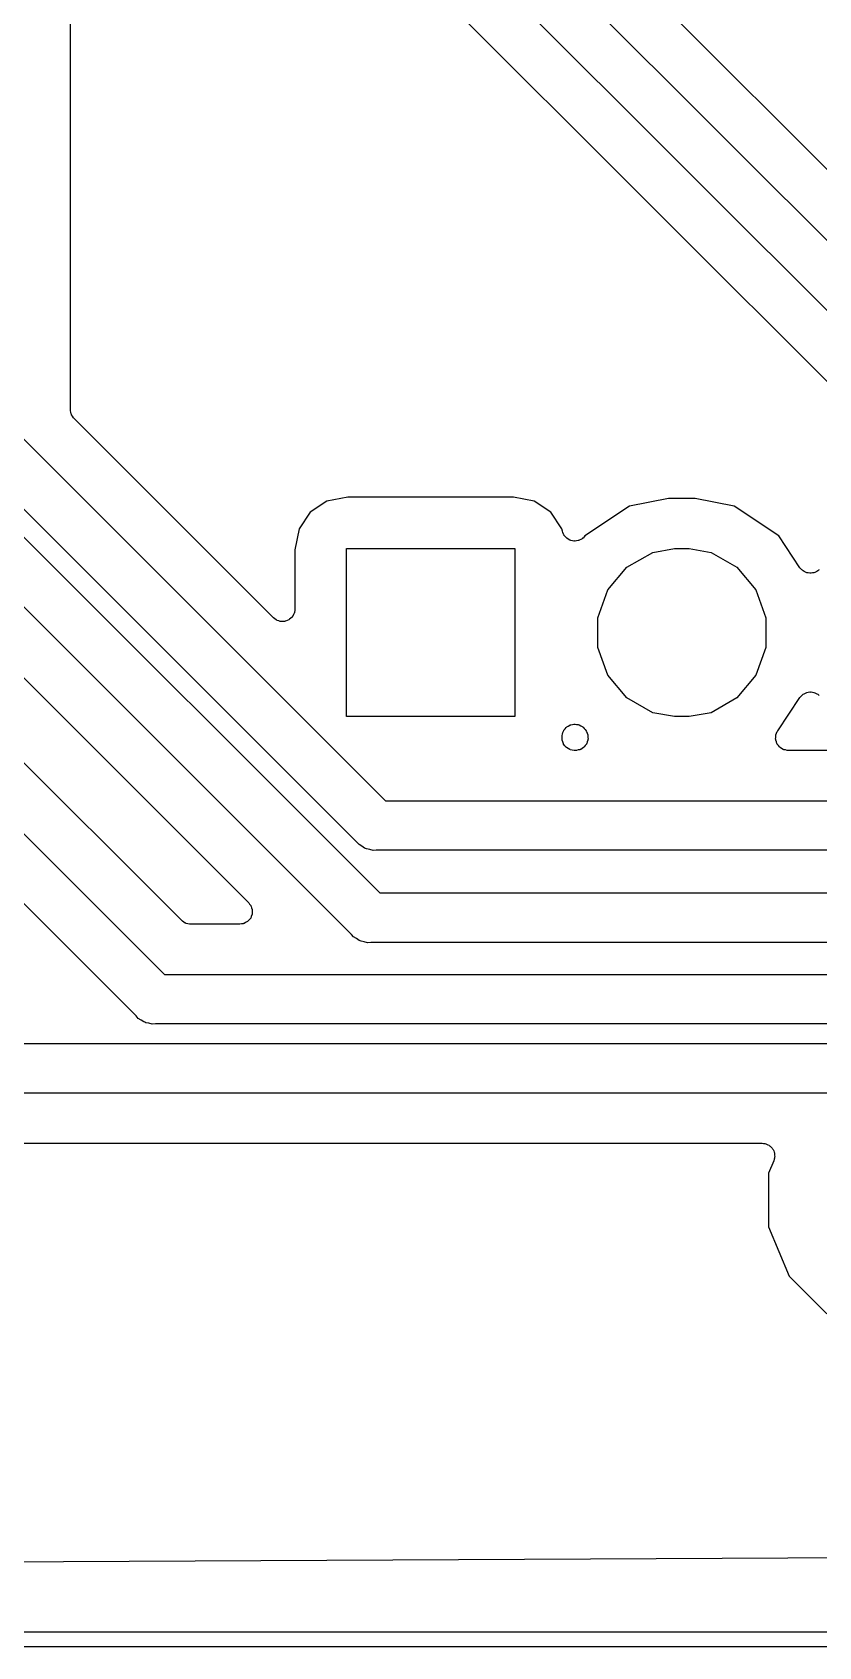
# Model space of a CAD drawing. Extents: x 92.1 to 192.1, y -135.1 to -45.9.
# Drawn here: x 148.17 to 156.12, y -135.07 to -118.74 of the extents above; entities that cross this region are included whole.
import ezdxf

# ---------------------------------------------------------------- set-up
doc = ezdxf.new("R2010")
doc.units = 0
doc.header["$MEASUREMENT"] = 0
doc.layers.add('BLACK', color=7, linetype='CONTINUOUS')

msp = doc.modelspace()

# ---------------------------------------------------------------- linework, layer by layer
at = {"layer": 'BLACK', "linetype": 'CONTINUOUS'}
for p, q in [((159.551, -123.477), (150.661, -114.588)), ((150.248, -114.893), (159.455, -124.101)), ((159.098, -124.451), (149.96, -115.312)), ((150.095, -116.165), (157.221, -123.292)), ((148.556, -122.56), (148.556, -116.497)), ((149.681, -127.729), (142.041, -120.089)), ((141.496, -120.262), (149.508, -128.274)), ((149.22, -128.693), (141.077, -120.55)), ((148.557, -122.566), (148.556, -122.56)), ((148.556, -122.571), (148.557, -122.566)), ((148.561, -122.587), (148.556, -122.571)), ((148.564, -122.604), (148.561, -122.587)), ((148.566, -122.608), (148.564, -122.604)), ((148.568, -122.614), (148.566, -122.608)), ((148.577, -122.627), (148.568, -122.614)), ((148.586, -122.642), (148.577, -122.627)), ((148.59, -122.645), (148.586, -122.642)), ((148.593, -122.65), (148.59, -122.645)), ((150.61, -124.666), (148.593, -122.65)), ((148.048, -122.823), (151.74, -126.516)), ((147.348, -123.113), (151.685, -127.45)), ((151.452, -126.935), (147.629, -123.111)), ((151.397, -127.869), (146.929, -123.401)), ((151.359, -123.445), (151.149, -123.487)), ((153.034, -123.445), (151.359, -123.445)), ((153.245, -123.487), (153.034, -123.445)), ((154.603, -123.458), (154.207, -123.536)), ((154.871, -123.458), (154.603, -123.458)), ((155.267, -123.536), (154.871, -123.458)), ((150.981, -123.599), (150.868, -123.767)), ((151.149, -123.487), (150.981, -123.599)), ((153.413, -123.599), (153.245, -123.487)), ((153.525, -123.767), (153.413, -123.599)), ((154.207, -123.536), (153.756, -123.838)), ((155.716, -123.837), (155.267, -123.536)), ((150.868, -123.767), (150.826, -123.978)), ((153.529, -123.788), (153.525, -123.767)), ((153.535, -123.803), (153.529, -123.788)), ((146.624, -123.814), (150.358, -127.549)), ((153.54, -123.819), (153.535, -123.803)), ((153.543, -123.824), (153.54, -123.819)), ((153.545, -123.829), (153.543, -123.824)), ((153.556, -123.842), (153.545, -123.829)), ((153.566, -123.855), (153.556, -123.842)), ((153.571, -123.858), (153.566, -123.855)), ((153.574, -123.862), (153.571, -123.858)), ((153.589, -123.87), (153.574, -123.862)), ((153.603, -123.879), (153.589, -123.87)), ((153.608, -123.881), (153.603, -123.879)), ((153.613, -123.883), (153.608, -123.881)), ((153.63, -123.886), (153.613, -123.883)), ((153.646, -123.89), (153.63, -123.886)), ((153.651, -123.889), (153.646, -123.89)), ((153.657, -123.89), (153.651, -123.889)), ((153.673, -123.887), (153.657, -123.89)), ((153.69, -123.885), (153.673, -123.887)), ((153.695, -123.883), (153.69, -123.885)), ((153.7, -123.882), (153.695, -123.883)), ((153.714, -123.873), (153.7, -123.882)), ((153.729, -123.866), (153.714, -123.873)), ((153.733, -123.862), (153.729, -123.866)), ((153.738, -123.859), (153.733, -123.862)), ((153.748, -123.846), (153.738, -123.859)), ((153.756, -123.838), (153.748, -123.846)), ((155.931, -124.159), (155.716, -123.837)), ((150.826, -123.978), (150.826, -124.577)), ((151.347, -125.666), (151.347, -123.966)), ((151.347, -123.966), (153.047, -123.966)), ((153.047, -123.966), (153.047, -125.666)), ((154.182, -124.154), (154.442, -124.005)), ((154.442, -124.005), (154.662, -123.966)), ((154.662, -123.966), (154.811, -123.966)), ((154.811, -123.966), (155.032, -124.005)), ((155.032, -124.005), (155.292, -124.154)), ((153.989, -124.384), (154.182, -124.154)), ((155.292, -124.154), (155.484, -124.384)), ((155.941, -124.169), (155.931, -124.159)), ((155.949, -124.18), (155.941, -124.169)), ((155.956, -124.185), (155.949, -124.18)), ((155.962, -124.191), (155.956, -124.185)), ((155.974, -124.197), (155.962, -124.191)), ((155.986, -124.205), (155.974, -124.197)), ((155.994, -124.207), (155.986, -124.205)), ((156.001, -124.21), (155.994, -124.207)), ((156.015, -124.212), (156.001, -124.21)), ((156.029, -124.215), (156.015, -124.212)), ((156.037, -124.214), (156.029, -124.215)), ((156.045, -124.215), (156.037, -124.214)), ((156.059, -124.212), (156.045, -124.215)), ((156.072, -124.21), (156.059, -124.212)), ((156.08, -124.207), (156.072, -124.21)), ((156.088, -124.205), (156.08, -124.207)), ((156.1, -124.197), (156.088, -124.205)), ((156.112, -124.191), (156.1, -124.197)), ((156.118, -124.185), (156.112, -124.191)), ((156.125, -124.18), (156.118, -124.185)), ((153.887, -124.666), (153.989, -124.384)), ((155.484, -124.384), (155.587, -124.666)), ((150.82, -124.615), (150.819, -124.62)), ((150.822, -124.609), (150.82, -124.615)), ((150.823, -124.593), (150.822, -124.609)), ((150.826, -124.577), (150.823, -124.593)), ((150.623, -124.676), (150.61, -124.666)), ((150.636, -124.687), (150.623, -124.676)), ((150.641, -124.688), (150.636, -124.687)), ((150.646, -124.692), (150.641, -124.688)), ((150.662, -124.696), (150.646, -124.692)), ((150.677, -124.702), (150.662, -124.696)), ((150.683, -124.702), (150.677, -124.702)), ((150.688, -124.703), (150.683, -124.702)), ((150.705, -124.702), (150.688, -124.703)), ((150.721, -124.702), (150.705, -124.702)), ((150.727, -124.7), (150.721, -124.702)), ((150.732, -124.699), (150.727, -124.7)), ((150.747, -124.692), (150.732, -124.699)), ((150.763, -124.687), (150.747, -124.692)), ((150.767, -124.683), (150.763, -124.687)), ((150.772, -124.681), (150.767, -124.683)), ((150.784, -124.669), (150.772, -124.681)), ((150.797, -124.658), (150.784, -124.669)), ((150.799, -124.653), (150.797, -124.658)), ((150.803, -124.649), (150.799, -124.653)), ((150.81, -124.634), (150.803, -124.649)), ((150.819, -124.62), (150.81, -124.634)), ((153.887, -124.965), (153.887, -124.666)), ((155.587, -124.666), (155.587, -124.965)), ((153.989, -125.247), (153.887, -124.965)), ((155.587, -124.965), (155.484, -125.247)), ((154.182, -125.477), (153.989, -125.247)), ((155.484, -125.247), (155.292, -125.477)), ((155.974, -125.434), (155.986, -125.427)), ((155.986, -125.427), (155.994, -125.425)), ((155.994, -125.425), (156.001, -125.421)), ((156.001, -125.421), (156.015, -125.419)), ((156.015, -125.419), (156.029, -125.416)), ((156.029, -125.416), (156.037, -125.417)), ((156.037, -125.417), (156.045, -125.416)), ((156.045, -125.416), (156.059, -125.419)), ((156.059, -125.419), (156.072, -125.421)), ((156.072, -125.421), (156.08, -125.425)), ((156.08, -125.425), (156.088, -125.427)), ((156.088, -125.427), (156.1, -125.434)), ((154.442, -125.627), (154.182, -125.477)), ((155.292, -125.477), (155.032, -125.627)), ((155.706, -125.81), (155.931, -125.472)), ((155.931, -125.472), (155.941, -125.462)), ((155.941, -125.462), (155.949, -125.451)), ((155.949, -125.451), (155.956, -125.446)), ((155.956, -125.446), (155.962, -125.44)), ((155.962, -125.44), (155.974, -125.434)), ((156.1, -125.434), (156.112, -125.44)), ((156.112, -125.44), (156.118, -125.446)), ((156.118, -125.446), (156.125, -125.451)), ((153.047, -125.666), (151.347, -125.666)), ((153.589, -125.761), (153.603, -125.752)), ((153.603, -125.752), (153.608, -125.75)), ((153.608, -125.75), (153.613, -125.748)), ((153.613, -125.748), (153.63, -125.745)), ((153.63, -125.745), (153.646, -125.741)), ((153.646, -125.741), (153.651, -125.742)), ((153.651, -125.742), (153.657, -125.741)), ((153.657, -125.741), (153.673, -125.744)), ((153.673, -125.744), (153.69, -125.746)), ((153.69, -125.746), (153.695, -125.749)), ((153.695, -125.749), (153.7, -125.75)), ((153.7, -125.75), (153.714, -125.758)), ((153.714, -125.758), (153.729, -125.766)), ((154.662, -125.666), (154.442, -125.627)), ((154.811, -125.666), (154.662, -125.666)), ((155.032, -125.627), (154.811, -125.666)), ((153.526, -125.859), (153.527, -125.857)), ((153.526, -125.879), (153.526, -125.859)), ((153.526, -125.9), (153.526, -125.879)), ((153.526, -125.901), (153.526, -125.9)), ((153.526, -125.903), (153.526, -125.901)), ((153.533, -125.922), (153.526, -125.903)), ((153.527, -125.856), (153.529, -125.843)), ((153.527, -125.857), (153.527, -125.856)), ((153.529, -125.843), (153.535, -125.828)), ((153.54, -125.942), (153.533, -125.922)), ((153.535, -125.828), (153.54, -125.812)), ((153.54, -125.812), (153.543, -125.807)), ((153.543, -125.807), (153.545, -125.802)), ((153.545, -125.802), (153.556, -125.79)), ((153.556, -125.79), (153.566, -125.776)), ((153.566, -125.776), (153.571, -125.773)), ((153.571, -125.773), (153.574, -125.769)), ((153.574, -125.769), (153.589, -125.761)), ((153.729, -125.766), (153.733, -125.77)), ((153.733, -125.77), (153.738, -125.772)), ((153.738, -125.772), (153.748, -125.785)), ((153.748, -125.785), (153.76, -125.797)), ((153.76, -125.797), (153.768, -125.81)), ((153.768, -125.81), (153.77, -125.814)), ((153.77, -125.814), (153.772, -125.817)), ((153.772, -125.817), (153.779, -125.834)), ((153.781, -125.92), (153.776, -125.937)), ((153.779, -125.834), (153.786, -125.85)), ((153.787, -125.903), (153.781, -125.92)), ((153.786, -125.85), (153.786, -125.855)), ((153.786, -125.855), (153.787, -125.859)), ((153.787, -125.859), (153.787, -125.877)), ((153.787, -125.877), (153.789, -125.894)), ((153.789, -125.894), (153.787, -125.898)), ((153.787, -125.898), (153.787, -125.903)), ((155.685, -125.894), (155.686, -125.877)), ((155.686, -125.898), (155.685, -125.894)), ((155.686, -125.859), (155.688, -125.855)), ((155.686, -125.877), (155.686, -125.859)), ((155.686, -125.903), (155.686, -125.898)), ((155.692, -125.92), (155.686, -125.903)), ((155.688, -125.85), (155.695, -125.834)), ((155.688, -125.855), (155.688, -125.85)), ((155.697, -125.937), (155.692, -125.92)), ((155.695, -125.834), (155.701, -125.817)), ((155.701, -125.817), (155.704, -125.814)), ((155.704, -125.814), (155.706, -125.81)), ((153.541, -125.943), (153.54, -125.942)), ((153.541, -125.944), (153.541, -125.943)), ((153.555, -125.96), (153.541, -125.944)), ((153.568, -125.976), (153.555, -125.96)), ((153.569, -125.977), (153.568, -125.976)), ((153.57, -125.978), (153.569, -125.977)), ((153.588, -125.988), (153.57, -125.978)), ((153.605, -125.999), (153.588, -125.988)), ((153.607, -125.999), (153.605, -125.999)), ((153.608, -126), (153.607, -125.999)), ((153.628, -126.004), (153.608, -126)), ((153.649, -126.008), (153.628, -126.004)), ((153.65, -126.007), (153.649, -126.008)), ((153.651, -126.008), (153.65, -126.007)), ((153.662, -126.008), (153.651, -126.008)), ((153.667, -126.007), (153.662, -126.008)), ((153.671, -126.007), (153.667, -126.007)), ((153.688, -126.003), (153.671, -126.007)), ((153.706, -126), (153.688, -126.003)), ((153.71, -125.998), (153.706, -126)), ((153.714, -125.997), (153.71, -125.998)), ((153.729, -125.987), (153.714, -125.997)), ((153.744, -125.978), (153.729, -125.987)), ((153.747, -125.975), (153.744, -125.978)), ((153.75, -125.972), (153.747, -125.975)), ((153.761, -125.958), (153.75, -125.972)), ((153.772, -125.944), (153.761, -125.958)), ((153.774, -125.94), (153.772, -125.944)), ((153.776, -125.937), (153.774, -125.94)), ((155.7, -125.94), (155.697, -125.937)), ((155.701, -125.944), (155.7, -125.94)), ((155.713, -125.958), (155.701, -125.944)), ((155.723, -125.972), (155.713, -125.958)), ((155.727, -125.975), (155.723, -125.972)), ((155.73, -125.978), (155.727, -125.975)), ((155.745, -125.987), (155.73, -125.978)), ((155.76, -125.997), (155.745, -125.987)), ((155.764, -125.998), (155.76, -125.997)), ((155.768, -126), (155.764, -125.998)), ((155.785, -126.003), (155.768, -126)), ((155.803, -126.007), (155.785, -126.003)), ((155.807, -126.007), (155.803, -126.007)), ((155.811, -126.008), (155.807, -126.007)), ((156.288, -126.008), (155.811, -126.008)), ((151.74, -126.516), (167.923, -126.516)), ((151.474, -126.96), (151.452, -126.935)), ((151.502, -126.977), (151.474, -126.96)), ((151.53, -126.996), (151.502, -126.977)), ((151.54, -126.999), (151.53, -126.996)), ((151.55, -127.004), (151.54, -126.999)), ((151.583, -127.01), (151.55, -127.004)), ((151.615, -127.019), (151.583, -127.01)), ((151.648, -127.016), (151.615, -127.019)), ((168.016, -127.016), (151.648, -127.016)), ((150.358, -127.549), (150.368, -127.563)), ((151.685, -127.45), (169.529, -127.45)), ((150.373, -127.712), (150.361, -127.724)), ((150.368, -127.563), (150.379, -127.575)), ((150.375, -127.707), (150.373, -127.712)), ((150.379, -127.703), (150.375, -127.707)), ((150.379, -127.575), (150.381, -127.581)), ((150.384, -127.687), (150.379, -127.703)), ((150.381, -127.581), (150.384, -127.585)), ((150.384, -127.585), (150.388, -127.601)), ((150.391, -127.672), (150.384, -127.687)), ((150.388, -127.601), (150.394, -127.617)), ((150.392, -127.666), (150.391, -127.672)), ((150.394, -127.661), (150.392, -127.666)), ((150.394, -127.617), (150.394, -127.623)), ((150.394, -127.623), (150.395, -127.628)), ((150.395, -127.628), (150.394, -127.644)), ((150.394, -127.644), (150.394, -127.661)), ((149.685, -127.732), (149.681, -127.729)), ((149.689, -127.736), (149.685, -127.732)), ((149.703, -127.745), (149.689, -127.736)), ((149.717, -127.754), (149.703, -127.745)), ((149.722, -127.756), (149.717, -127.754)), ((149.727, -127.758), (149.722, -127.756)), ((149.744, -127.761), (149.727, -127.758)), ((149.76, -127.766), (149.744, -127.761)), ((149.765, -127.765), (149.76, -127.766)), ((149.771, -127.766), (149.765, -127.765)), ((150.269, -127.766), (149.771, -127.766)), ((150.285, -127.763), (150.269, -127.766)), ((150.302, -127.762), (150.285, -127.763)), ((150.307, -127.759), (150.302, -127.762)), ((150.312, -127.758), (150.307, -127.759)), ((150.326, -127.75), (150.312, -127.758)), ((150.341, -127.743), (150.326, -127.75)), ((150.345, -127.739), (150.341, -127.743)), ((150.35, -127.736), (150.345, -127.739)), ((150.361, -127.724), (150.35, -127.736)), ((151.418, -127.894), (151.397, -127.869)), ((151.447, -127.911), (151.418, -127.894)), ((151.474, -127.93), (151.447, -127.911)), ((151.485, -127.933), (151.474, -127.93)), ((151.494, -127.939), (151.485, -127.933)), ((151.527, -127.944), (151.494, -127.939)), ((151.559, -127.953), (151.527, -127.944)), ((151.592, -127.95), (151.559, -127.953)), ((169.621, -127.95), (151.592, -127.95)), ((149.508, -128.274), (171.245, -128.274)), ((149.241, -128.718), (149.22, -128.693)), ((149.27, -128.735), (149.241, -128.718)), ((149.297, -128.754), (149.27, -128.735)), ((149.308, -128.757), (149.297, -128.754)), ((149.317, -128.763), (149.308, -128.757)), ((149.35, -128.768), (149.317, -128.763)), ((149.382, -128.777), (149.35, -128.768)), ((149.415, -128.774), (149.382, -128.777)), ((171.338, -128.774), (149.415, -128.774)), ((133.188, -128.974), (172.395, -128.974)), ((172.487, -129.474), (133.096, -129.474)), ((133.172, -129.982), (155.55, -129.982)), ((155.55, -129.982), (155.563, -129.984)), ((155.563, -129.984), (155.577, -129.985)), ((155.577, -129.985), (155.585, -129.988)), ((155.585, -129.988), (155.593, -129.99)), ((155.593, -129.99), (155.605, -129.997)), ((155.605, -129.997), (155.618, -130.002)), ((155.618, -130.002), (155.624, -130.008)), ((155.667, -130.158), (155.614, -130.286)), ((155.624, -130.008), (155.631, -130.012)), ((155.631, -130.012), (155.64, -130.022)), ((155.64, -130.022), (155.651, -130.032)), ((155.651, -130.032), (155.654, -130.039)), ((155.654, -130.039), (155.66, -130.046)), ((155.66, -130.046), (155.665, -130.059)), ((155.665, -130.059), (155.671, -130.071)), ((155.67, -130.144), (155.667, -130.158)), ((155.675, -130.131), (155.67, -130.144)), ((155.671, -130.071), (155.672, -130.079)), ((155.672, -130.079), (155.675, -130.087)), ((155.675, -130.087), (155.675, -130.101)), ((155.675, -130.101), (155.677, -130.115)), ((155.677, -130.115), (155.675, -130.123)), ((155.675, -130.123), (155.675, -130.131)), ((155.614, -130.286), (155.614, -130.826)), ((155.614, -130.826), (155.821, -131.325)), ((155.821, -131.325), (156.203, -131.707)), ((170.442, -134.102), (109.936, -134.417)), ((92.275, -134.925), (191.925, -134.925)), ((191.987, -135.075), (92.1934, -135.075))]:
    msp.add_line(p, q, dxfattribs=at)

doc.saveas('drawing.dxf')
